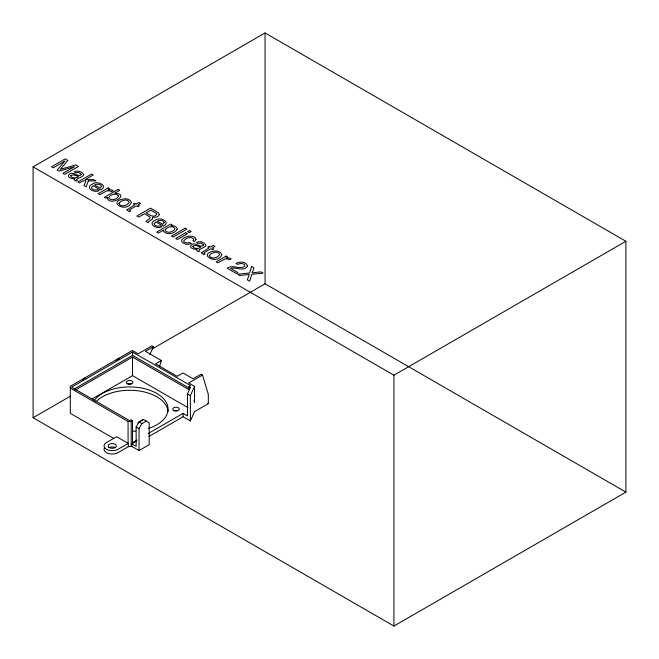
<?xml version="1.0" encoding="UTF-8"?>
<svg xmlns="http://www.w3.org/2000/svg" width="659" height="659" viewBox="0 0 659 659"><rect width="100%" height="100%" fill="white"/><g stroke="black" fill="none" stroke-linecap="round" stroke-linejoin="round"><path stroke-width="0.99" d="M159.635 366.313L161.373 360.489L145.425 351.288L153.399 346.683L151.949 345.843L138.176 353.792L132.377 350.448L70.291 386.289L70.291 413.358L113.908 438.54M148.308 433.482L183.12 413.382L187.469 415.895L187.469 393.967L190.509 387.187L189.059 386.355L189.059 389.7L132.525 357.063L75.423 390.029M190.369 420.92L190.369 395.639L194.545 386.339L188.746 382.986L202.519 375.037L208.318 394.453L208.318 403.662L194.545 411.611L190.369 420.92L183.12 416.735L149.033 436.415M149.815 354.55L153.399 346.683M131.8 446.357L131.8 443.853L136.149 446.357L136.149 426.941L139.049 421.925L143.398 419.412L149.198 422.757L149.198 444.685L139.049 450.542L131.8 446.357L128.283 446.72L118.027 452.634A8.205 4.737 0 0 1 107.672 453.227A8.205 4.737 0 0 1 104.657 447.477M139.049 450.542L139.049 428.614L141.949 423.597L146.298 421.085M33.098 166.875L265.066 32.95L625.902 241.276L625.902 492.125L393.934 626.05L33.098 417.724L33.098 166.875L393.934 375.202L625.902 241.276M189.059 386.355L190.509 385.515L132.525 352.038L71.642 387.187L129.625 420.664L131.075 419.832L132.525 420.664L132.525 442.593L136.907 440.064M74.286 389.008L132.525 355.382L189.627 388.357M33.098 417.724L70.422 396.174M152.188 348.965L265.066 283.798L625.902 492.125M92.112 398.975L132.525 375.638L187.873 407.591M161.373 360.489L155.573 363.842L177.197 376.322L182.996 372.978L193.095 378.801L201.069 374.205L202.519 375.037M70.291 388.085L128.077 421.447L131.182 421.447L132.525 420.664M137.747 422.839L142.673 419.997M128.283 443.375L118.027 449.29A8.205 4.737 0 0 1 106.428 449.29A8.205 4.737 0 0 1 106.428 442.593L116.577 436.736L128.283 443.375L128.283 446.72M131.8 443.853L136.874 440.92M207.733 403.324L208.318 403.662M187.469 393.967L190.369 395.639M139.049 421.925L141.949 423.597M136.149 426.941L139.049 428.614M193.96 400.466L194.545 402.41L194.545 386.339M393.934 375.202L393.934 626.05M265.066 32.95L265.066 283.798M183.12 413.382L183.12 416.735M132.525 352.038L132.525 355.382M132.525 357.063L132.525 375.638M131.182 421.447L131.182 446.72M128.077 421.447L128.077 443.375M82.301 379.913A6.153 3.55 -60 0 1 85.085 378.093M109.328 447.618A4.102 2.364 0 0 1 115.127 447.618M96.008 401.71A38.436 22.192 0 0 1 138.275 390.845A38.436 22.192 0 0 1 168.012 411.307M174.314 410.845A3.279 1.895 0 0 1 177.362 410.738M127.928 384.065A3.279 1.895 0 0 1 130.968 383.958M116.182 360.143A6.153 3.55 -60 0 1 116.734 359.69M117.302 359.32A6.153 3.55 -60 0 1 119.477 358.735M93.743 401.166A38.436 22.192 0 0 1 154.84 392.369A38.436 22.192 0 0 1 148.259 428.523M135.639 431.035A38.436 22.192 0 0 1 132.978 431.225M196.036 239.299L194.479 241.672L192.848 240.724L193.705 239.448L193.466 238.78C190.657 236.219 185.871 237.932 183.886 240.7A2.916 1.68 0 0 0 184.281 242.042L187.148 243.039L189.751 242.512L191.382 243.459L189.166 244.168A4.852 2.801 0 0 1 186.069 244.217C173.045 240.444 193.029 231.358 196.036 239.299M126.948 209.834L129.378 211.745L130.704 210.979L129.535 210.221L129.881 209.611L136.413 205.847L138.011 206.769L139.378 205.97L137.78 205.048L140.573 203.442L138.876 202.461L136.083 204.068L134.733 203.285L133.357 204.084L134.708 204.867L126.948 209.834M201.357 252.792L203.796 254.712L205.122 253.946L203.952 253.188L204.298 252.578L210.831 248.805L212.42 249.728L213.796 248.937L212.198 248.015L214.991 246.4L213.294 245.42L210.501 247.034L209.142 246.252L207.774 247.043L209.125 247.825L201.357 252.792M91.444 187.51C91.749 190.023 95.423 190.294 97.384 189.652L99.031 190.608C93.94 193.54 83.899 187.288 92.944 183.836C97.293 180.261 108.9 186.06 100.498 189.924L93.174 185.69L91.444 187.51M154.173 223.731C154.47 226.235 158.144 226.507 160.104 225.864L161.76 226.82C156.661 229.752 146.619 223.5 155.664 220.048C160.013 216.473 171.62 222.272 163.226 226.136L155.895 221.902L154.173 223.731M81.337 174.273L81.288 174.824C77.597 177.502 72.803 170.681 68.865 174.487C66.485 177.633 72.622 179.1 74.871 178.746L74.236 179.454L74.887 180.533L76.213 181.11L77.449 180.385C73.833 178.696 83.479 177.395 83.718 174.775L83.627 174.281C81.658 171.455 77.35 170.113 74.261 171.9L75.826 172.806L78.668 172.485L81.337 174.273M203.598 244.851L203.549 245.412C199.858 248.089 195.064 241.26 191.126 245.074C188.738 248.221 194.883 249.687 197.132 249.333L196.497 250.033L197.148 251.12L198.474 251.689L199.71 250.972C196.094 249.283 205.74 247.982 205.979 245.362L205.888 244.868C203.919 242.042 199.611 240.7 196.522 242.487L198.087 243.393L200.929 243.072L203.598 244.851M118.999 203.277L118.941 203.779C121.058 207.552 127.566 205.657 129.172 202.338L128.637 201.234L127.129 200.344A3.237 1.87 0 0 0 124.502 200.105L120.968 201.333L118.999 203.277M209.373 255.453L209.307 255.947C211.424 259.728 217.931 257.834 219.538 254.506L219.01 253.402L217.495 252.521A3.237 1.87 0 0 0 214.867 252.273L211.333 253.509L209.373 255.453M159.338 214.348L158.679 215.839L156.463 217.108L152.501 217.313L152.468 219.093L148.769 221.613L148.217 222.627L145.936 221.309L149.939 218.483L150.211 217.272L144.568 213.722L138.678 217.116L136.825 216.045L150.54 208.129L158.209 212.684L159.338 214.348M118.554 196.053C117.261 199.397 111.165 201.349 108.768 198.021L108.735 197.412C110.407 194.29 116.536 192.494 118.554 196.053M107.17 197.453C109.007 207.601 131.281 194.191 114.765 193.161L119.74 190.286L118.109 189.347L104.336 197.296L105.893 198.186L107.17 197.453M131.413 202.527C126.792 213.738 105.934 201.629 124.502 198.779A5.84 3.369 0 0 1 128.316 199.364L130.284 200.476L131.413 202.527M221.778 254.703C217.165 265.915 196.3 253.797 214.867 250.947A5.84 3.369 0 0 1 218.681 251.532L220.65 252.652L221.778 254.703M70.694 175.549L70.595 176.06C72.309 178.531 76.353 178.342 78.553 176.53L73.388 174.734L70.694 175.549M192.955 246.137L192.856 246.647C194.57 249.118 198.614 248.929 200.814 247.117L195.649 245.321L192.955 246.137M101.511 186.332L100.11 188.153L94.55 184.948C96.659 183.861 100.514 183.688 101.511 186.332M164.231 222.544L162.831 224.365L157.279 221.16C159.379 220.073 163.234 219.9 164.231 222.544M156.727 214.241C154.461 218.475 148.679 214.636 146.117 212.824L150.804 210.122L156.125 213.277L156.727 214.241M247.529 265.898C244.349 272.282 235.856 266.64 230.625 268.37L237.932 272.587L236.342 273.501L227.157 268.205C232.594 264.21 239.53 269.918 244.761 266.368L244.736 264.836L242.982 263.715L240.164 263.501L237.825 264.399L236.12 263.411C239.538 261.178 246.169 261.524 247.529 265.898M177.255 229.068C175.105 233.657 166.933 235.51 163.531 231.284L163.498 230.148L158.391 233.105L156.702 232.133L170.648 224.076L172.287 225.024L170.961 225.79C173.292 225.576 177.057 226.177 177.255 229.068M251.623 266.483L249.539 272.999L237.594 274.226L239.835 275.52L249.275 274.457L247.331 279.853L249.637 281.179L251.845 274.333L263.139 273.131L260.923 271.854L252.199 272.875L253.946 267.826L251.623 266.483M88.372 180.846L86.156 186.794L84.006 185.558L85.934 180.838L83.232 180.772L79.475 182.938L77.861 182.008L91.585 174.083L93.199 175.022L85.233 179.619L93.792 179.652L95.942 180.895L88.372 180.846M165.335 229.414L165.096 230.617C167.551 233.78 173.086 231.976 174.882 228.97L174.866 228.36C172.551 225.189 167.584 227.026 165.335 229.414M64.804 161.109L57.176 170.063L59.013 171.126L74.5 166.702L62.893 173.366L64.656 174.38L78.38 166.463L75.744 164.939L60.233 169.379L67.885 160.409L65.225 158.868L51.509 166.793L53.28 167.814L64.804 161.109M108.15 187.947L98.15 193.721L99.83 194.685L106.758 190.888L109.592 190.797L111.42 191.67L113.191 190.649L111.577 189.874L108.018 189.866L109.748 188.861L108.15 187.947M185.228 228.154L171.505 236.07L173.193 237.042L186.909 229.118L185.228 228.154M185.665 232.751L175.714 238.5L177.419 239.489L187.378 233.739L185.665 232.751M189.43 230.576L187.527 231.68L189.232 232.66L191.143 231.564L189.43 230.576M226.161 256.079L216.16 261.854L217.841 262.817L224.768 259.02L227.602 258.929L229.431 259.811L231.202 258.781L229.587 258.007L226.029 257.998L227.759 257.002L226.161 256.079M127.212 383.62A3.279 1.895 0 0 0 132.756 382.895A3.279 1.895 0 0 0 128.909 380.49A3.279 1.895 0 0 0 127.212 383.62M108.974 447.387A4.102 2.364 0 0 0 116.017 446.851A4.102 2.364 0 0 0 111.692 443.598A4.102 2.364 0 0 0 108.974 447.387M173.605 410.4A3.279 1.895 0 0 0 179.141 409.684A3.279 1.895 0 0 0 175.294 407.27A3.279 1.895 0 0 0 173.605 410.4"/></g></svg>
